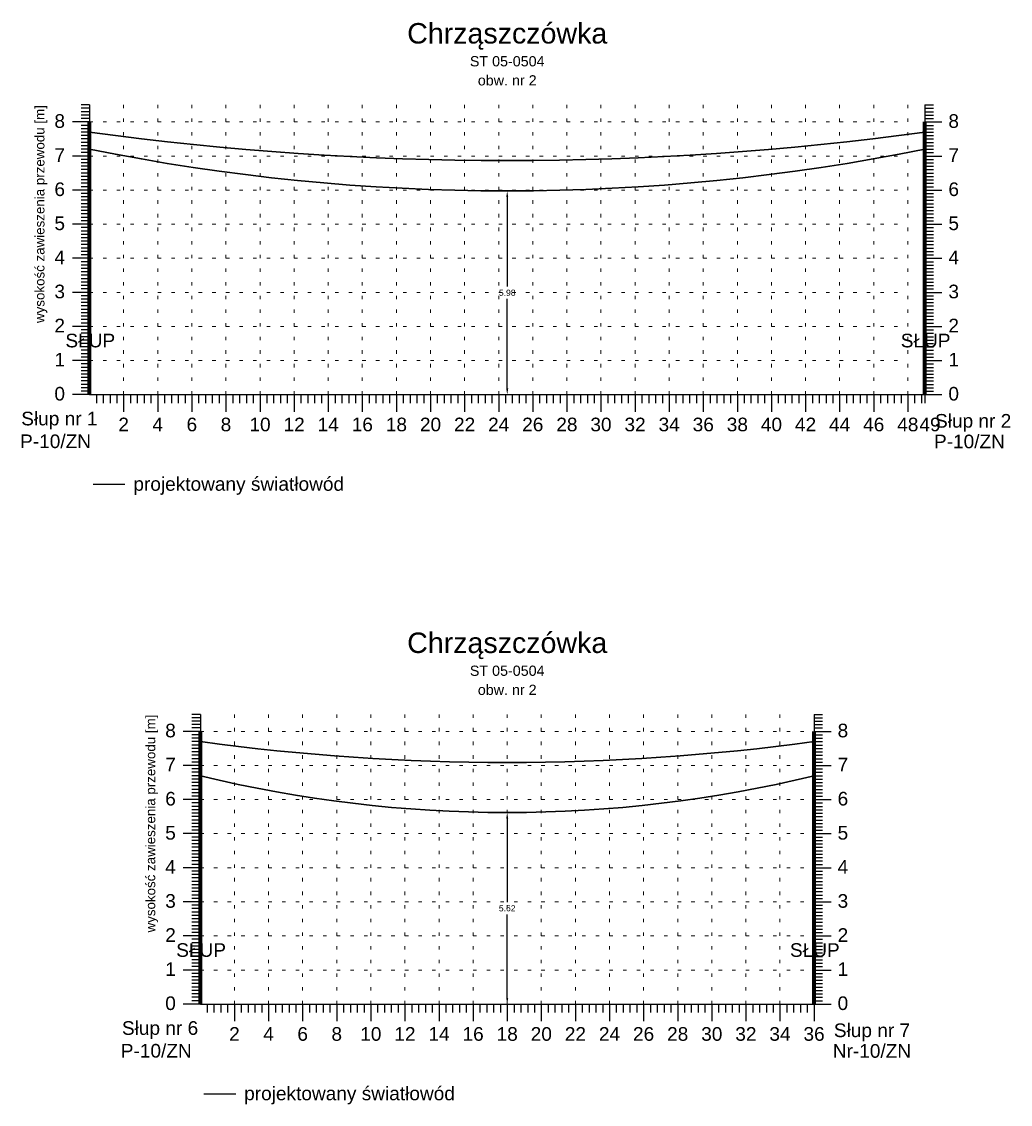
# Model space of a CAD drawing. Header units: inches. Extents: x -871 to 330, y 1326 to 1364.
# Drawn here: x -483.62 to -454.62, y 1331.3 to 1363.06 of the extents above; entities that cross this region are included whole.
import ezdxf
from ezdxf.enums import TextEntityAlignment as Align

# ---------------------------------------------------------------- set-up
doc = ezdxf.new("R2010")
doc.units = ezdxf.units.IN
doc.header["$MEASUREMENT"] = 0
doc.linetypes.add('ACAD_ISO07W100', pattern=[3, 0, -3])
doc.layers.add('ramka', color=7, linetype='Continuous', plot=False)
doc.styles.get("Standard").update_dxf_attribs({"font": 'arial.ttf'})
doc.dimstyles.get("Standard").update_dxf_attribs({"dimtxt": 0.25, "dimasz": 0.18, "dimexe": 0.18, "dimexo": 0.0625, "dimgap": -0.09, "dimtad": 0, "dimtih": 1, "dimtoh": 1, "dimzin": 0, "dimdsep": 46, "dimtxsty": 'Standard', "dimcen": 0.09, "dimadec": 0, "dimazin": 0, "dimtfac": 1, "dimtofl": 0, "dimtmove": 0, "dimatfit": 3, "dimfxl": 1, "dimtolj": 1, "dimtzin": 0, "dimarcsym": 0})

# ---------------------------------------------------------------- blocks, each defined once
blk = doc.blocks.new('*D9')
at = {"color": 0, "lineweight": -2}
for p, q in [((-469.374, 1357.914), (-469.374, 1355.286)), ((-469.319, 1358.094), (-469.194, 1358.094)), ((-469.374, 1352.298), (-469.374, 1354.926)), ((-469.469, 1352.118), (-469.194, 1352.118))]:
    blk.add_line(p, q, dxfattribs=at)
at = {"color": 0}
for points in [[(-469.344, 1357.914), (-469.404, 1357.914), (-469.374, 1358.094)], [(-469.344, 1352.298), (-469.404, 1352.298), (-469.374, 1352.118)]]:
    blk.add_solid(points, dxfattribs=at)
at = {"layer": 'Defpoints', "color": 0}
for p in [(-469.382, 1358.094), (-469.532, 1352.118), (-469.374, 1352.118)]:
    blk.add_point(p, dxfattribs=at)
at = {"color": 0, "lineweight": 25, "insert": (-469.374, 1355.106), "char_height": 0.18, "attachment_point": 5}
blk.add_mtext('\\A1;5.98', dxfattribs=at)
blk = doc.blocks.new('*D10')
at = {"color": 0, "lineweight": -2}
for p, q in [((-469.319, 1339.858), (-469.194, 1339.858)), ((-469.374, 1339.678), (-469.374, 1337.228)), ((-469.374, 1334.418), (-469.374, 1336.868)), ((-469.469, 1334.238), (-469.194, 1334.238))]:
    blk.add_line(p, q, dxfattribs=at)
at = {"color": 0}
for points in [[(-469.344, 1339.678), (-469.404, 1339.678), (-469.374, 1339.858)], [(-469.344, 1334.418), (-469.404, 1334.418), (-469.374, 1334.238)]]:
    blk.add_solid(points, dxfattribs=at)
at = {"layer": 'Defpoints', "color": 0}
for p in [(-469.382, 1339.858), (-469.532, 1334.238), (-469.374, 1334.238)]:
    blk.add_point(p, dxfattribs=at)
at = {"color": 0, "lineweight": 25, "insert": (-469.374, 1337.048), "char_height": 0.18, "attachment_point": 5}
blk.add_mtext('\\A1;5.62', dxfattribs=at)

msp = doc.modelspace()

# ---------------------------------------------------------------- linework, layer by layer
for p, q in [((-481.624, 1360.618), (-481.874, 1360.618)), ((-481.624, 1360.518), (-481.874, 1360.518)), ((-481.624, 1360.418), (-481.874, 1360.418)), ((-481.624, 1360.618), (-481.624, 1352.118)), ((-457.124, 1360.618), (-457.124, 1352.118)), ((-457.124, 1360.618), (-456.874, 1360.618)), ((-457.124, 1360.518), (-456.874, 1360.518)), ((-457.124, 1360.418), (-456.874, 1360.418)), ((-481.624, 1360.118), (-482.124, 1360.118)), ((-481.624, 1360.318), (-481.874, 1360.318)), ((-481.624, 1360.218), (-481.874, 1360.218)), ((-457.124, 1360.318), (-456.874, 1360.318)), ((-457.124, 1360.218), (-456.874, 1360.218)), ((-457.124, 1360.118), (-456.624, 1360.118)), ((-481.624, 1360.018), (-481.874, 1360.018)), ((-481.624, 1359.918), (-481.874, 1359.918)), ((-481.624, 1359.818), (-481.874, 1359.818)), ((-457.124, 1360.018), (-456.874, 1360.018)), ((-457.124, 1359.918), (-456.874, 1359.918)), ((-457.124, 1359.818), (-456.874, 1359.818)), ((-481.624, 1359.718), (-481.874, 1359.718)), ((-481.624, 1359.618), (-481.874, 1359.618)), ((-481.624, 1359.518), (-481.874, 1359.518)), ((-457.124, 1359.718), (-456.874, 1359.718)), ((-457.124, 1359.618), (-456.874, 1359.618)), ((-457.124, 1359.518), (-456.874, 1359.518)), ((-481.624, 1359.418), (-481.874, 1359.418)), ((-481.624, 1359.318), (-481.874, 1359.318)), ((-481.624, 1359.218), (-481.874, 1359.218)), ((-457.124, 1359.418), (-456.874, 1359.418)), ((-457.124, 1359.318), (-456.874, 1359.318)), ((-457.124, 1359.218), (-456.874, 1359.218)), ((-481.624, 1359.118), (-482.124, 1359.118)), ((-481.624, 1359.018), (-481.874, 1359.018)), ((-481.624, 1358.918), (-481.874, 1358.918)), ((-481.624, 1358.818), (-481.874, 1358.818)), ((-457.124, 1359.118), (-456.624, 1359.118)), ((-457.124, 1359.018), (-456.874, 1359.018)), ((-457.124, 1358.918), (-456.874, 1358.918)), ((-457.124, 1358.818), (-456.874, 1358.818)), ((-481.624, 1358.718), (-481.874, 1358.718)), ((-481.624, 1358.618), (-481.874, 1358.618)), ((-481.624, 1358.518), (-481.874, 1358.518)), ((-457.124, 1358.718), (-456.874, 1358.718)), ((-457.124, 1358.618), (-456.874, 1358.618)), ((-457.124, 1358.518), (-456.874, 1358.518)), ((-481.624, 1358.418), (-481.874, 1358.418)), ((-481.624, 1358.318), (-481.874, 1358.318)), ((-481.624, 1358.218), (-481.874, 1358.218)), ((-457.124, 1358.418), (-456.874, 1358.418)), ((-457.124, 1358.318), (-456.874, 1358.318)), ((-457.124, 1358.218), (-456.874, 1358.218)), ((-481.624, 1358.118), (-482.124, 1358.118)), ((-481.624, 1358.018), (-481.874, 1358.018)), ((-481.624, 1357.918), (-481.874, 1357.918)), ((-457.124, 1358.118), (-456.624, 1358.118)), ((-457.124, 1358.018), (-456.874, 1358.018)), ((-457.124, 1357.918), (-456.874, 1357.918)), ((-481.624, 1357.818), (-481.874, 1357.818)), ((-481.624, 1357.718), (-481.874, 1357.718)), ((-481.624, 1357.618), (-481.874, 1357.618)), ((-457.124, 1357.818), (-456.874, 1357.818)), ((-457.124, 1357.718), (-456.874, 1357.718)), ((-457.124, 1357.618), (-456.874, 1357.618)), ((-481.624, 1357.518), (-481.874, 1357.518)), ((-481.624, 1357.418), (-481.874, 1357.418)), ((-481.624, 1357.318), (-481.874, 1357.318)), ((-457.124, 1357.518), (-456.874, 1357.518)), ((-457.124, 1357.418), (-456.874, 1357.418)), ((-457.124, 1357.318), (-456.874, 1357.318)), ((-481.624, 1357.118), (-482.124, 1357.118)), ((-481.624, 1357.218), (-481.874, 1357.218)), ((-481.624, 1357.018), (-481.874, 1357.018)), ((-481.624, 1356.918), (-481.874, 1356.918)), ((-457.124, 1357.218), (-456.874, 1357.218)), ((-457.124, 1357.118), (-456.624, 1357.118)), ((-457.124, 1357.018), (-456.874, 1357.018)), ((-457.124, 1356.918), (-456.874, 1356.918)), ((-481.624, 1356.818), (-481.874, 1356.818)), ((-481.624, 1356.718), (-481.874, 1356.718)), ((-481.624, 1356.618), (-481.874, 1356.618)), ((-457.124, 1356.818), (-456.874, 1356.818)), ((-457.124, 1356.718), (-456.874, 1356.718)), ((-457.124, 1356.618), (-456.874, 1356.618)), ((-481.624, 1356.518), (-481.874, 1356.518)), ((-481.624, 1356.418), (-481.874, 1356.418)), ((-481.624, 1356.318), (-481.874, 1356.318)), ((-457.124, 1356.518), (-456.874, 1356.518)), ((-457.124, 1356.418), (-456.874, 1356.418)), ((-457.124, 1356.318), (-456.874, 1356.318)), ((-481.624, 1356.118), (-482.124, 1356.118)), ((-481.624, 1356.218), (-481.874, 1356.218)), ((-481.624, 1356.018), (-481.874, 1356.018)), ((-457.124, 1356.218), (-456.874, 1356.218)), ((-457.124, 1356.118), (-456.624, 1356.118)), ((-457.124, 1356.018), (-456.874, 1356.018)), ((-481.624, 1355.918), (-481.874, 1355.918)), ((-481.624, 1355.818), (-481.874, 1355.818)), ((-481.624, 1355.718), (-481.874, 1355.718)), ((-457.124, 1355.918), (-456.874, 1355.918)), ((-457.124, 1355.818), (-456.874, 1355.818)), ((-457.124, 1355.718), (-456.874, 1355.718)), ((-481.624, 1355.618), (-481.874, 1355.618)), ((-481.624, 1355.518), (-481.874, 1355.518)), ((-481.624, 1355.418), (-481.874, 1355.418)), ((-457.124, 1355.618), (-456.874, 1355.618)), ((-457.124, 1355.518), (-456.874, 1355.518)), ((-457.124, 1355.418), (-456.874, 1355.418)), ((-481.624, 1355.118), (-482.124, 1355.118)), ((-481.624, 1355.318), (-481.874, 1355.318)), ((-481.624, 1355.218), (-481.874, 1355.218)), ((-481.624, 1355.018), (-481.874, 1355.018)), ((-457.124, 1355.318), (-456.874, 1355.318)), ((-457.124, 1355.218), (-456.874, 1355.218)), ((-457.124, 1355.118), (-456.624, 1355.118)), ((-457.124, 1355.018), (-456.874, 1355.018)), ((-481.624, 1354.918), (-481.874, 1354.918)), ((-481.624, 1354.818), (-481.874, 1354.818)), ((-481.624, 1354.718), (-481.874, 1354.718)), ((-457.124, 1354.918), (-456.874, 1354.918)), ((-457.124, 1354.818), (-456.874, 1354.818)), ((-457.124, 1354.718), (-456.874, 1354.718)), ((-481.624, 1354.618), (-481.874, 1354.618)), ((-481.624, 1354.518), (-481.874, 1354.518)), ((-481.624, 1354.418), (-481.874, 1354.418)), ((-457.124, 1354.618), (-456.874, 1354.618)), ((-457.124, 1354.518), (-456.874, 1354.518)), ((-457.124, 1354.418), (-456.874, 1354.418)), ((-481.624, 1354.118), (-482.124, 1354.118)), ((-481.624, 1354.318), (-481.874, 1354.318)), ((-481.624, 1354.218), (-481.874, 1354.218)), ((-457.124, 1354.318), (-456.874, 1354.318)), ((-457.124, 1354.218), (-456.874, 1354.218)), ((-457.124, 1354.118), (-456.624, 1354.118)), ((-481.624, 1354.018), (-481.874, 1354.018)), ((-481.624, 1353.918), (-481.874, 1353.918)), ((-481.624, 1353.818), (-481.874, 1353.818)), ((-457.124, 1354.018), (-456.874, 1354.018)), ((-457.124, 1353.918), (-456.874, 1353.918)), ((-457.124, 1353.818), (-456.874, 1353.818)), ((-481.624, 1353.718), (-481.874, 1353.718)), ((-481.624, 1353.618), (-481.874, 1353.618)), ((-481.624, 1353.518), (-481.874, 1353.518)), ((-481.624, 1353.418), (-481.874, 1353.418)), ((-457.124, 1353.718), (-456.874, 1353.718)), ((-457.124, 1353.618), (-456.874, 1353.618)), ((-457.124, 1353.518), (-456.874, 1353.518)), ((-457.124, 1353.418), (-456.874, 1353.418)), ((-481.624, 1353.118), (-482.124, 1353.118)), ((-481.624, 1353.318), (-481.874, 1353.318)), ((-481.624, 1353.218), (-481.874, 1353.218)), ((-457.124, 1353.318), (-456.874, 1353.318)), ((-457.124, 1353.218), (-456.874, 1353.218)), ((-457.124, 1353.118), (-456.624, 1353.118)), ((-481.624, 1353.018), (-481.874, 1353.018)), ((-481.624, 1352.918), (-481.874, 1352.918)), ((-481.624, 1352.818), (-481.874, 1352.818)), ((-457.124, 1353.018), (-456.874, 1353.018)), ((-457.124, 1352.918), (-456.874, 1352.918)), ((-457.124, 1352.818), (-456.874, 1352.818)), ((-481.624, 1352.718), (-481.874, 1352.718)), ((-481.624, 1352.618), (-481.874, 1352.618)), ((-481.624, 1352.518), (-481.874, 1352.518)), ((-457.124, 1352.718), (-456.874, 1352.718)), ((-457.124, 1352.618), (-456.874, 1352.618)), ((-457.124, 1352.518), (-456.874, 1352.518)), ((-481.624, 1352.418), (-481.874, 1352.418)), ((-481.624, 1352.318), (-481.874, 1352.318)), ((-481.624, 1352.218), (-481.874, 1352.218)), ((-457.124, 1352.418), (-456.874, 1352.418)), ((-457.124, 1352.318), (-456.874, 1352.318)), ((-457.124, 1352.218), (-456.874, 1352.218)), ((-481.624, 1352.118), (-482.124, 1352.118)), ((-481.624, 1352.118), (-457.124, 1352.118)), ((-481.424, 1352.118), (-481.424, 1351.868)), ((-481.224, 1352.118), (-481.224, 1351.868)), ((-481.024, 1352.118), (-481.024, 1351.868)), ((-480.824, 1352.118), (-480.824, 1351.868)), ((-480.624, 1352.118), (-480.624, 1351.618)), ((-480.424, 1352.118), (-480.424, 1351.868)), ((-480.224, 1352.118), (-480.224, 1351.868)), ((-480.024, 1352.118), (-480.024, 1351.868)), ((-479.824, 1352.118), (-479.824, 1351.868)), ((-479.624, 1352.118), (-479.624, 1351.618)), ((-479.424, 1352.118), (-479.424, 1351.868)), ((-479.224, 1352.118), (-479.224, 1351.868)), ((-479.024, 1352.118), (-479.024, 1351.868)), ((-478.824, 1352.118), (-478.824, 1351.868)), ((-478.624, 1352.118), (-478.624, 1351.618)), ((-478.424, 1352.118), (-478.424, 1351.868)), ((-478.224, 1352.118), (-478.224, 1351.868)), ((-478.024, 1352.118), (-478.024, 1351.868)), ((-477.824, 1352.118), (-477.824, 1351.868)), ((-477.624, 1352.118), (-477.624, 1351.618)), ((-477.424, 1352.118), (-477.424, 1351.868)), ((-477.224, 1352.118), (-477.224, 1351.868)), ((-477.024, 1352.118), (-477.024, 1351.868)), ((-476.824, 1352.118), (-476.824, 1351.868)), ((-476.624, 1352.118), (-476.624, 1351.618)), ((-476.424, 1352.118), (-476.424, 1351.868)), ((-476.224, 1352.118), (-476.224, 1351.868)), ((-476.024, 1352.118), (-476.024, 1351.868)), ((-475.824, 1352.118), (-475.824, 1351.868)), ((-475.624, 1352.118), (-475.624, 1351.618)), ((-475.424, 1352.118), (-475.424, 1351.868)), ((-475.224, 1352.118), (-475.224, 1351.868)), ((-475.024, 1352.118), (-475.024, 1351.868)), ((-474.824, 1352.118), (-474.824, 1351.868)), ((-474.624, 1352.118), (-474.624, 1351.618)), ((-474.424, 1352.118), (-474.424, 1351.868)), ((-474.224, 1352.118), (-474.224, 1351.868)), ((-474.024, 1352.118), (-474.024, 1351.868)), ((-473.824, 1352.118), (-473.824, 1351.868)), ((-473.624, 1352.118), (-473.624, 1351.618)), ((-473.424, 1352.118), (-473.424, 1351.868)), ((-473.224, 1352.118), (-473.224, 1351.868)), ((-473.024, 1352.118), (-473.024, 1351.868)), ((-472.824, 1352.118), (-472.824, 1351.868)), ((-472.624, 1352.118), (-472.624, 1351.618)), ((-472.424, 1352.118), (-472.424, 1351.868)), ((-472.224, 1352.118), (-472.224, 1351.868)), ((-472.024, 1352.118), (-472.024, 1351.868)), ((-471.824, 1352.118), (-471.824, 1351.868)), ((-471.624, 1352.118), (-471.624, 1351.618)), ((-471.424, 1352.118), (-471.424, 1351.868)), ((-471.224, 1352.118), (-471.224, 1351.868)), ((-471.024, 1352.118), (-471.024, 1351.868)), ((-470.824, 1352.118), (-470.824, 1351.868)), ((-470.624, 1352.118), (-470.624, 1351.618)), ((-470.424, 1352.118), (-470.424, 1351.868)), ((-470.224, 1352.118), (-470.224, 1351.868)), ((-470.024, 1352.118), (-470.024, 1351.868)), ((-469.824, 1352.118), (-469.824, 1351.868)), ((-469.624, 1352.118), (-469.624, 1351.618)), ((-469.424, 1352.118), (-469.424, 1351.868)), ((-469.224, 1352.118), (-469.224, 1351.868)), ((-469.024, 1352.118), (-469.024, 1351.868)), ((-468.824, 1352.118), (-468.824, 1351.868)), ((-468.624, 1352.118), (-468.624, 1351.618)), ((-468.424, 1352.118), (-468.424, 1351.868)), ((-468.224, 1352.118), (-468.224, 1351.868)), ((-468.024, 1352.118), (-468.024, 1351.868)), ((-467.824, 1352.118), (-467.824, 1351.868)), ((-467.624, 1352.118), (-467.624, 1351.618)), ((-467.424, 1352.118), (-467.424, 1351.868)), ((-467.224, 1352.118), (-467.224, 1351.868)), ((-467.024, 1352.118), (-467.024, 1351.868)), ((-466.824, 1352.118), (-466.824, 1351.868)), ((-466.624, 1352.118), (-466.624, 1351.618)), ((-466.424, 1352.118), (-466.424, 1351.868)), ((-466.224, 1352.118), (-466.224, 1351.868)), ((-466.024, 1352.118), (-466.024, 1351.868)), ((-465.824, 1352.118), (-465.824, 1351.868)), ((-465.624, 1352.118), (-465.624, 1351.618)), ((-465.424, 1352.118), (-465.424, 1351.868)), ((-465.224, 1352.118), (-465.224, 1351.868)), ((-465.024, 1352.118), (-465.024, 1351.868)), ((-464.824, 1352.118), (-464.824, 1351.868)), ((-464.624, 1352.118), (-464.624, 1351.618)), ((-464.424, 1352.118), (-464.424, 1351.868)), ((-464.224, 1352.118), (-464.224, 1351.868)), ((-464.024, 1352.118), (-464.024, 1351.868)), ((-463.824, 1352.118), (-463.824, 1351.868)), ((-463.624, 1352.118), (-463.624, 1351.618)), ((-463.424, 1352.118), (-463.424, 1351.868)), ((-463.224, 1352.118), (-463.224, 1351.868)), ((-463.024, 1352.118), (-463.024, 1351.868)), ((-462.824, 1352.118), (-462.824, 1351.868)), ((-462.624, 1352.118), (-462.624, 1351.618)), ((-462.424, 1352.118), (-462.424, 1351.868)), ((-462.224, 1352.118), (-462.224, 1351.868)), ((-462.024, 1352.118), (-462.024, 1351.868)), ((-461.824, 1352.118), (-461.824, 1351.868)), ((-461.624, 1352.118), (-461.624, 1351.618)), ((-461.424, 1352.118), (-461.424, 1351.868)), ((-461.224, 1352.118), (-461.224, 1351.868)), ((-461.024, 1352.118), (-461.024, 1351.868)), ((-460.824, 1352.118), (-460.824, 1351.868)), ((-460.624, 1352.118), (-460.624, 1351.618)), ((-460.424, 1352.118), (-460.424, 1351.868)), ((-460.224, 1352.118), (-460.224, 1351.868)), ((-460.024, 1352.118), (-460.024, 1351.868)), ((-459.824, 1352.118), (-459.824, 1351.868)), ((-459.624, 1352.118), (-459.624, 1351.618)), ((-459.424, 1352.118), (-459.424, 1351.868)), ((-459.224, 1352.118), (-459.224, 1351.868)), ((-459.024, 1352.118), (-459.024, 1351.868)), ((-458.824, 1352.118), (-458.824, 1351.868)), ((-458.624, 1352.118), (-458.624, 1351.618)), ((-458.424, 1352.118), (-458.424, 1351.868)), ((-458.224, 1352.118), (-458.224, 1351.868)), ((-458.024, 1352.118), (-458.024, 1351.868)), ((-457.824, 1352.118), (-457.824, 1351.868)), ((-457.624, 1352.118), (-457.624, 1351.618)), ((-457.424, 1352.118), (-457.424, 1351.868)), ((-457.224, 1352.118), (-457.224, 1351.868)), ((-457.124, 1352.118), (-456.624, 1352.118)), ((-457.124, 1352.118), (-457.124, 1351.868)), ((-478.374, 1342.738), (-478.624, 1342.738)), ((-478.374, 1342.638), (-478.624, 1342.638)), ((-478.374, 1342.738), (-478.374, 1334.238)), ((-460.374, 1342.738), (-460.374, 1334.238)), ((-460.374, 1342.738), (-460.124, 1342.738)), ((-460.374, 1342.638), (-460.124, 1342.638)), ((-478.374, 1342.538), (-478.624, 1342.538)), ((-478.374, 1342.438), (-478.624, 1342.438)), ((-478.374, 1342.338), (-478.624, 1342.338)), ((-460.374, 1342.538), (-460.124, 1342.538)), ((-460.374, 1342.438), (-460.124, 1342.438)), ((-460.374, 1342.338), (-460.124, 1342.338)), ((-478.374, 1342.238), (-478.874, 1342.238)), ((-478.374, 1342.138), (-478.624, 1342.138)), ((-478.374, 1342.038), (-478.624, 1342.038)), ((-460.374, 1342.238), (-459.874, 1342.238)), ((-460.374, 1342.138), (-460.124, 1342.138)), ((-460.374, 1342.038), (-460.124, 1342.038)), ((-478.374, 1341.938), (-478.624, 1341.938)), ((-478.374, 1341.838), (-478.624, 1341.838)), ((-478.374, 1341.738), (-478.624, 1341.738)), ((-460.374, 1341.938), (-460.124, 1341.938)), ((-460.374, 1341.838), (-460.124, 1341.838)), ((-460.374, 1341.738), (-460.124, 1341.738)), ((-478.374, 1341.638), (-478.624, 1341.638)), ((-478.374, 1341.538), (-478.624, 1341.538)), ((-478.374, 1341.438), (-478.624, 1341.438)), ((-460.374, 1341.638), (-460.124, 1341.638)), ((-460.374, 1341.538), (-460.124, 1341.538)), ((-460.374, 1341.438), (-460.124, 1341.438)), ((-478.374, 1341.238), (-478.874, 1341.238)), ((-478.374, 1341.338), (-478.624, 1341.338)), ((-478.374, 1341.138), (-478.624, 1341.138)), ((-478.374, 1341.038), (-478.624, 1341.038)), ((-460.374, 1341.338), (-460.124, 1341.338)), ((-460.374, 1341.238), (-459.874, 1341.238)), ((-460.374, 1341.138), (-460.124, 1341.138)), ((-460.374, 1341.038), (-460.124, 1341.038)), ((-478.374, 1340.938), (-478.624, 1340.938)), ((-478.374, 1340.838), (-478.624, 1340.838)), ((-478.374, 1340.738), (-478.624, 1340.738)), ((-460.374, 1340.938), (-460.124, 1340.938)), ((-460.374, 1340.838), (-460.124, 1340.838)), ((-460.374, 1340.738), (-460.124, 1340.738)), ((-478.374, 1340.638), (-478.624, 1340.638)), ((-478.374, 1340.538), (-478.624, 1340.538)), ((-478.374, 1340.438), (-478.624, 1340.438)), ((-460.374, 1340.638), (-460.124, 1340.638)), ((-460.374, 1340.538), (-460.124, 1340.538)), ((-460.374, 1340.438), (-460.124, 1340.438)), ((-478.374, 1340.238), (-478.874, 1340.238)), ((-478.374, 1340.338), (-478.624, 1340.338)), ((-478.374, 1340.138), (-478.624, 1340.138)), ((-460.374, 1340.338), (-460.124, 1340.338)), ((-460.374, 1340.238), (-459.874, 1340.238)), ((-460.374, 1340.138), (-460.124, 1340.138)), ((-478.374, 1340.038), (-478.624, 1340.038)), ((-478.374, 1339.938), (-478.624, 1339.938)), ((-478.374, 1339.838), (-478.624, 1339.838)), ((-460.374, 1340.038), (-460.124, 1340.038)), ((-460.374, 1339.938), (-460.124, 1339.938)), ((-460.374, 1339.838), (-460.124, 1339.838)), ((-478.374, 1339.738), (-478.624, 1339.738)), ((-478.374, 1339.638), (-478.624, 1339.638)), ((-478.374, 1339.538), (-478.624, 1339.538)), ((-460.374, 1339.738), (-460.124, 1339.738)), ((-460.374, 1339.638), (-460.124, 1339.638)), ((-460.374, 1339.538), (-460.124, 1339.538)), ((-478.374, 1339.238), (-478.874, 1339.238)), ((-478.374, 1339.438), (-478.624, 1339.438)), ((-478.374, 1339.338), (-478.624, 1339.338)), ((-478.374, 1339.138), (-478.624, 1339.138)), ((-460.374, 1339.438), (-460.124, 1339.438)), ((-460.374, 1339.338), (-460.124, 1339.338)), ((-460.374, 1339.238), (-459.874, 1339.238)), ((-460.374, 1339.138), (-460.124, 1339.138)), ((-478.374, 1339.038), (-478.624, 1339.038)), ((-478.374, 1338.938), (-478.624, 1338.938)), ((-478.374, 1338.838), (-478.624, 1338.838)), ((-460.374, 1339.038), (-460.124, 1339.038)), ((-460.374, 1338.938), (-460.124, 1338.938)), ((-460.374, 1338.838), (-460.124, 1338.838)), ((-478.374, 1338.738), (-478.624, 1338.738)), ((-478.374, 1338.638), (-478.624, 1338.638)), ((-478.374, 1338.538), (-478.624, 1338.538)), ((-460.374, 1338.738), (-460.124, 1338.738)), ((-460.374, 1338.638), (-460.124, 1338.638)), ((-460.374, 1338.538), (-460.124, 1338.538)), ((-478.374, 1338.238), (-478.874, 1338.238)), ((-478.374, 1338.438), (-478.624, 1338.438)), ((-478.374, 1338.338), (-478.624, 1338.338)), ((-460.374, 1338.438), (-460.124, 1338.438)), ((-460.374, 1338.338), (-460.124, 1338.338)), ((-460.374, 1338.238), (-459.874, 1338.238)), ((-478.374, 1338.138), (-478.624, 1338.138)), ((-478.374, 1338.038), (-478.624, 1338.038)), ((-478.374, 1337.938), (-478.624, 1337.938)), ((-460.374, 1338.138), (-460.124, 1338.138)), ((-460.374, 1338.038), (-460.124, 1338.038)), ((-460.374, 1337.938), (-460.124, 1337.938)), ((-478.374, 1337.838), (-478.624, 1337.838)), ((-478.374, 1337.738), (-478.624, 1337.738)), ((-478.374, 1337.638), (-478.624, 1337.638)), ((-478.374, 1337.538), (-478.624, 1337.538)), ((-460.374, 1337.838), (-460.124, 1337.838)), ((-460.374, 1337.738), (-460.124, 1337.738)), ((-460.374, 1337.638), (-460.124, 1337.638)), ((-460.374, 1337.538), (-460.124, 1337.538)), ((-478.374, 1337.238), (-478.874, 1337.238)), ((-478.374, 1337.438), (-478.624, 1337.438)), ((-478.374, 1337.338), (-478.624, 1337.338)), ((-460.374, 1337.438), (-460.124, 1337.438)), ((-460.374, 1337.338), (-460.124, 1337.338)), ((-460.374, 1337.238), (-459.874, 1337.238)), ((-478.374, 1337.138), (-478.624, 1337.138)), ((-478.374, 1337.038), (-478.624, 1337.038)), ((-478.374, 1336.938), (-478.624, 1336.938)), ((-460.374, 1337.138), (-460.124, 1337.138)), ((-460.374, 1337.038), (-460.124, 1337.038)), ((-460.374, 1336.938), (-460.124, 1336.938)), ((-478.374, 1336.838), (-478.624, 1336.838)), ((-478.374, 1336.738), (-478.624, 1336.738)), ((-478.374, 1336.638), (-478.624, 1336.638)), ((-460.374, 1336.838), (-460.124, 1336.838)), ((-460.374, 1336.738), (-460.124, 1336.738)), ((-460.374, 1336.638), (-460.124, 1336.638)), ((-478.374, 1336.538), (-478.624, 1336.538)), ((-478.374, 1336.438), (-478.624, 1336.438)), ((-478.374, 1336.338), (-478.624, 1336.338)), ((-460.374, 1336.538), (-460.124, 1336.538)), ((-460.374, 1336.438), (-460.124, 1336.438)), ((-460.374, 1336.338), (-460.124, 1336.338)), ((-478.374, 1336.238), (-478.874, 1336.238)), ((-478.374, 1336.138), (-478.624, 1336.138)), ((-478.374, 1336.038), (-478.624, 1336.038)), ((-460.374, 1336.238), (-459.874, 1336.238)), ((-460.374, 1336.138), (-460.124, 1336.138)), ((-460.374, 1336.038), (-460.124, 1336.038)), ((-478.374, 1335.938), (-478.624, 1335.938)), ((-478.374, 1335.838), (-478.624, 1335.838)), ((-478.374, 1335.738), (-478.624, 1335.738)), ((-478.374, 1335.638), (-478.624, 1335.638)), ((-460.374, 1335.938), (-460.124, 1335.938)), ((-460.374, 1335.838), (-460.124, 1335.838)), ((-460.374, 1335.738), (-460.124, 1335.738)), ((-460.374, 1335.638), (-460.124, 1335.638)), ((-478.374, 1335.538), (-478.624, 1335.538)), ((-478.374, 1335.438), (-478.624, 1335.438)), ((-478.374, 1335.338), (-478.624, 1335.338)), ((-460.374, 1335.538), (-460.124, 1335.538)), ((-460.374, 1335.438), (-460.124, 1335.438)), ((-460.374, 1335.338), (-460.124, 1335.338)), ((-478.374, 1335.238), (-478.874, 1335.238)), ((-478.374, 1335.138), (-478.624, 1335.138)), ((-478.374, 1335.038), (-478.624, 1335.038)), ((-460.374, 1335.238), (-459.874, 1335.238)), ((-460.374, 1335.138), (-460.124, 1335.138)), ((-460.374, 1335.038), (-460.124, 1335.038)), ((-478.374, 1334.938), (-478.624, 1334.938)), ((-478.374, 1334.838), (-478.624, 1334.838)), ((-478.374, 1334.738), (-478.624, 1334.738)), ((-460.374, 1334.938), (-460.124, 1334.938)), ((-460.374, 1334.838), (-460.124, 1334.838)), ((-460.374, 1334.738), (-460.124, 1334.738)), ((-478.374, 1334.638), (-478.624, 1334.638)), ((-478.374, 1334.538), (-478.624, 1334.538)), ((-478.374, 1334.438), (-478.624, 1334.438)), ((-460.374, 1334.638), (-460.124, 1334.638)), ((-460.374, 1334.538), (-460.124, 1334.538)), ((-460.374, 1334.438), (-460.124, 1334.438)), ((-478.374, 1334.238), (-478.874, 1334.238)), ((-478.374, 1334.338), (-478.624, 1334.338)), ((-478.374, 1334.238), (-460.374, 1334.238)), ((-478.174, 1334.238), (-478.174, 1333.988)), ((-477.974, 1334.238), (-477.974, 1333.988)), ((-477.774, 1334.238), (-477.774, 1333.988)), ((-477.574, 1334.238), (-477.574, 1333.988)), ((-477.374, 1334.238), (-477.374, 1333.738)), ((-477.174, 1334.238), (-477.174, 1333.988)), ((-476.974, 1334.238), (-476.974, 1333.988)), ((-476.774, 1334.238), (-476.774, 1333.988)), ((-476.574, 1334.238), (-476.574, 1333.988)), ((-476.374, 1334.238), (-476.374, 1333.738)), ((-476.174, 1334.238), (-476.174, 1333.988)), ((-475.974, 1334.238), (-475.974, 1333.988)), ((-475.774, 1334.238), (-475.774, 1333.988)), ((-475.574, 1334.238), (-475.574, 1333.988)), ((-475.374, 1334.238), (-475.374, 1333.738)), ((-475.174, 1334.238), (-475.174, 1333.988)), ((-474.974, 1334.238), (-474.974, 1333.988)), ((-474.774, 1334.238), (-474.774, 1333.988)), ((-474.574, 1334.238), (-474.574, 1333.988)), ((-474.374, 1334.238), (-474.374, 1333.738)), ((-474.174, 1334.238), (-474.174, 1333.988)), ((-473.974, 1334.238), (-473.974, 1333.988)), ((-473.774, 1334.238), (-473.774, 1333.988)), ((-473.574, 1334.238), (-473.574, 1333.988)), ((-473.374, 1334.238), (-473.374, 1333.738)), ((-473.174, 1334.238), (-473.174, 1333.988)), ((-472.974, 1334.238), (-472.974, 1333.988)), ((-472.774, 1334.238), (-472.774, 1333.988)), ((-472.574, 1334.238), (-472.574, 1333.988)), ((-472.374, 1334.238), (-472.374, 1333.738)), ((-472.174, 1334.238), (-472.174, 1333.988)), ((-471.974, 1334.238), (-471.974, 1333.988)), ((-471.774, 1334.238), (-471.774, 1333.988)), ((-471.574, 1334.238), (-471.574, 1333.988)), ((-471.374, 1334.238), (-471.374, 1333.738)), ((-471.174, 1334.238), (-471.174, 1333.988)), ((-470.974, 1334.238), (-470.974, 1333.988)), ((-470.774, 1334.238), (-470.774, 1333.988)), ((-470.574, 1334.238), (-470.574, 1333.988)), ((-470.374, 1334.238), (-470.374, 1333.738)), ((-470.174, 1334.238), (-470.174, 1333.988)), ((-469.974, 1334.238), (-469.974, 1333.988)), ((-469.774, 1334.238), (-469.774, 1333.988)), ((-469.574, 1334.238), (-469.574, 1333.988)), ((-469.374, 1334.238), (-469.374, 1333.738)), ((-469.174, 1334.238), (-469.174, 1333.988)), ((-468.974, 1334.238), (-468.974, 1333.988)), ((-468.774, 1334.238), (-468.774, 1333.988)), ((-468.574, 1334.238), (-468.574, 1333.988)), ((-468.374, 1334.238), (-468.374, 1333.738)), ((-468.174, 1334.238), (-468.174, 1333.988)), ((-467.974, 1334.238), (-467.974, 1333.988)), ((-467.774, 1334.238), (-467.774, 1333.988)), ((-467.574, 1334.238), (-467.574, 1333.988)), ((-467.374, 1334.238), (-467.374, 1333.738)), ((-467.174, 1334.238), (-467.174, 1333.988)), ((-466.974, 1334.238), (-466.974, 1333.988)), ((-466.774, 1334.238), (-466.774, 1333.988)), ((-466.574, 1334.238), (-466.574, 1333.988)), ((-466.374, 1334.238), (-466.374, 1333.738)), ((-466.174, 1334.238), (-466.174, 1333.988)), ((-465.974, 1334.238), (-465.974, 1333.988)), ((-465.774, 1334.238), (-465.774, 1333.988)), ((-465.574, 1334.238), (-465.574, 1333.988)), ((-465.374, 1334.238), (-465.374, 1333.738)), ((-465.174, 1334.238), (-465.174, 1333.988)), ((-464.974, 1334.238), (-464.974, 1333.988)), ((-464.774, 1334.238), (-464.774, 1333.988)), ((-464.574, 1334.238), (-464.574, 1333.988)), ((-464.374, 1334.238), (-464.374, 1333.738)), ((-464.174, 1334.238), (-464.174, 1333.988)), ((-463.974, 1334.238), (-463.974, 1333.988)), ((-463.774, 1334.238), (-463.774, 1333.988)), ((-463.574, 1334.238), (-463.574, 1333.988)), ((-463.374, 1334.238), (-463.374, 1333.738)), ((-463.174, 1334.238), (-463.174, 1333.988)), ((-462.974, 1334.238), (-462.974, 1333.988)), ((-462.774, 1334.238), (-462.774, 1333.988)), ((-462.574, 1334.238), (-462.574, 1333.988)), ((-462.374, 1334.238), (-462.374, 1333.738)), ((-462.174, 1334.238), (-462.174, 1333.988)), ((-461.974, 1334.238), (-461.974, 1333.988)), ((-461.774, 1334.238), (-461.774, 1333.988)), ((-461.574, 1334.238), (-461.574, 1333.988)), ((-461.374, 1334.238), (-461.374, 1333.738)), ((-461.174, 1334.238), (-461.174, 1333.988)), ((-460.974, 1334.238), (-460.974, 1333.988)), ((-460.774, 1334.238), (-460.774, 1333.988)), ((-460.574, 1334.238), (-460.574, 1333.988)), ((-460.374, 1334.338), (-460.124, 1334.338)), ((-460.374, 1334.238), (-459.874, 1334.238)), ((-460.374, 1334.238), (-460.374, 1333.738))]:
    msp.add_line(p, q)
at = {"linetype": 'ACAD_ISO07W100', "lineweight": 15, "ltscale": 0.1}
for p, q in [((-480.624, 1352.118), (-480.624, 1360.618)), ((-479.624, 1352.118), (-479.624, 1360.618)), ((-478.624, 1352.118), (-478.624, 1360.618)), ((-477.624, 1352.118), (-477.624, 1360.618)), ((-476.624, 1352.118), (-476.624, 1360.618)), ((-475.624, 1352.118), (-475.624, 1360.618)), ((-474.624, 1352.118), (-474.624, 1360.618)), ((-473.624, 1352.118), (-473.624, 1360.618)), ((-472.624, 1352.118), (-472.624, 1360.618)), ((-471.624, 1352.118), (-471.624, 1360.618)), ((-470.624, 1352.118), (-470.624, 1360.618)), ((-469.624, 1352.118), (-469.624, 1360.618)), ((-468.624, 1352.118), (-468.624, 1360.618)), ((-467.624, 1352.118), (-467.624, 1360.618)), ((-466.624, 1352.118), (-466.624, 1360.618)), ((-465.624, 1352.118), (-465.624, 1360.618)), ((-464.624, 1352.118), (-464.624, 1360.618)), ((-463.624, 1352.118), (-463.624, 1360.618)), ((-462.624, 1352.118), (-462.624, 1360.618)), ((-461.624, 1352.118), (-461.624, 1360.618)), ((-460.624, 1352.118), (-460.624, 1360.618)), ((-459.624, 1352.118), (-459.624, 1360.618)), ((-458.624, 1352.118), (-458.624, 1360.618)), ((-457.624, 1352.118), (-457.624, 1360.618)), ((-457.124, 1352.118), (-457.124, 1360.618)), ((-481.624, 1360.118), (-457.624, 1360.118)), ((-481.624, 1359.118), (-457.624, 1359.118)), ((-481.624, 1358.118), (-457.624, 1358.118)), ((-481.624, 1357.118), (-457.624, 1357.118)), ((-481.624, 1356.118), (-457.624, 1356.118)), ((-481.624, 1355.118), (-457.624, 1355.118)), ((-481.624, 1354.118), (-457.624, 1354.118)), ((-481.624, 1353.118), (-457.624, 1353.118)), ((-481.624, 1352.118), (-457.624, 1352.118)), ((-477.374, 1334.238), (-477.374, 1342.738)), ((-476.374, 1334.238), (-476.374, 1342.738)), ((-475.374, 1334.238), (-475.374, 1342.738)), ((-474.374, 1334.238), (-474.374, 1342.738)), ((-473.374, 1334.238), (-473.374, 1342.738)), ((-472.374, 1334.238), (-472.374, 1342.738)), ((-471.374, 1334.238), (-471.374, 1342.738)), ((-470.374, 1334.238), (-470.374, 1342.738)), ((-469.374, 1334.238), (-469.374, 1342.738)), ((-468.374, 1334.238), (-468.374, 1342.738)), ((-467.374, 1334.238), (-467.374, 1342.738)), ((-466.374, 1334.238), (-466.374, 1342.738)), ((-465.374, 1334.238), (-465.374, 1342.738)), ((-464.374, 1334.238), (-464.374, 1342.738)), ((-463.374, 1334.238), (-463.374, 1342.738)), ((-462.374, 1334.238), (-462.374, 1342.738)), ((-461.374, 1334.238), (-461.374, 1342.738)), ((-460.374, 1334.238), (-460.374, 1342.738)), ((-478.374, 1342.238), (-460.374, 1342.238)), ((-478.374, 1341.238), (-460.374, 1341.238)), ((-478.374, 1340.238), (-460.374, 1340.238)), ((-478.374, 1339.238), (-460.374, 1339.238)), ((-478.374, 1338.238), (-460.374, 1338.238)), ((-478.374, 1337.238), (-460.374, 1337.238)), ((-478.374, 1336.238), (-460.374, 1336.238)), ((-478.374, 1335.238), (-460.374, 1335.238)), ((-478.374, 1334.238), (-460.374, 1334.238))]:
    msp.add_line(p, q, dxfattribs=at)
at = {"lineweight": 100}
for p, q in [((-481.624, 1352.118), (-481.624, 1360.118)), ((-457.124, 1352.118), (-457.124, 1360.118)), ((-478.374, 1334.238), (-478.374, 1342.238)), ((-460.374, 1334.238), (-460.374, 1342.238))]:
    msp.add_line(p, q, dxfattribs=at)
at = {"color": 3, "lineweight": 25}
for p, q in [((-481.519, 1349.488), (-480.588, 1349.488)), ((-478.269, 1331.608), (-477.338, 1331.608))]:
    msp.add_line(p, q, dxfattribs=at)
at = {"lineweight": 30}
for centre, radius, start, end in [((-469.374, 1449.802), 90.814, 262.24769, 277.75231), ((-469.374, 1408.026), 66.698, 262.2451, 277.7549)]:
    msp.add_arc(centre, radius, start, end, dxfattribs=at)
at = {"color": 3, "lineweight": 30}
for centre, radius, start, end in [((-469.374, 1420.016), 61.922, 258.58993, 281.41007), ((-469.374, 1377.898), 38.04, 256.3145, 283.6855)]:
    msp.add_arc(centre, radius, start, end, dxfattribs=at)
at = {"layer": 'ramka'}
for p, q in [((-481.624, 1352.118), (-469.374, 1352.118)), ((-478.374, 1334.238), (-469.374, 1334.238))]:
    msp.add_line(p, q, dxfattribs=at)

# ---------------------------------------------------------------- texts
for s, height, p in [('Chrząszczówka', 0.6, (-469.374, 1362.418)), ('ST 05-0504', 0.3, (-469.374, 1361.748)), ('obw. nr 2', 0.3, (-469.374, 1361.188)), ('2', 0.4, (-480.624, 1351.042)), ('4', 0.4, (-479.624, 1351.042)), ('6', 0.4, (-478.624, 1351.042)), ('8', 0.4, (-477.624, 1351.042)), ('10', 0.4, (-476.624, 1351.042)), ('12', 0.4, (-475.624, 1351.042)), ('14', 0.4, (-474.624, 1351.042)), ('16', 0.4, (-473.624, 1351.042)), ('18', 0.4, (-472.624, 1351.042)), ('20', 0.4, (-471.624, 1351.042)), ('22', 0.4, (-470.624, 1351.042)), ('24', 0.4, (-469.624, 1351.042)), ('26', 0.4, (-468.624, 1351.042)), ('28', 0.4, (-467.624, 1351.042)), ('30', 0.4, (-466.624, 1351.042)), ('32', 0.4, (-465.624, 1351.042)), ('34', 0.4, (-464.624, 1351.042)), ('36', 0.4, (-463.624, 1351.042)), ('38', 0.4, (-462.624, 1351.042)), ('40', 0.4, (-461.624, 1351.042)), ('42', 0.4, (-460.624, 1351.042)), ('44', 0.4, (-459.624, 1351.042)), ('46', 0.4, (-458.624, 1351.042)), ('48', 0.4, (-457.624, 1351.042)), ('49', 0.4, (-456.974, 1351.042)), ('Chrząszczówka', 0.6, (-469.374, 1344.538)), ('ST 05-0504', 0.3, (-469.374, 1343.868)), ('obw. nr 2', 0.3, (-469.374, 1343.308)), ('2', 0.4, (-477.374, 1333.162)), ('4', 0.4, (-476.374, 1333.162)), ('6', 0.4, (-475.374, 1333.162)), ('8', 0.4, (-474.374, 1333.162)), ('10', 0.4, (-473.374, 1333.162)), ('12', 0.4, (-472.374, 1333.162)), ('14', 0.4, (-471.374, 1333.162)), ('16', 0.4, (-470.374, 1333.162)), ('18', 0.4, (-469.374, 1333.162)), ('20', 0.4, (-468.374, 1333.162)), ('22', 0.4, (-467.374, 1333.162)), ('24', 0.4, (-466.374, 1333.162)), ('26', 0.4, (-465.374, 1333.162)), ('28', 0.4, (-464.374, 1333.162)), ('30', 0.4, (-463.374, 1333.162)), ('32', 0.4, (-462.374, 1333.162)), ('34', 0.4, (-461.374, 1333.162)), ('36', 0.4, (-460.374, 1333.162))]:
    msp.add_text(s, height=height).set_placement(p, align=Align.CENTER)
for s, p in [('8', (-482.344, 1359.944)), ('7', (-482.344, 1358.944)), ('6', (-482.344, 1357.944)), ('5', (-482.344, 1356.944)), ('4', (-482.344, 1355.944)), ('3', (-482.344, 1354.944)), ('2', (-482.344, 1353.944)), ('1', (-482.344, 1352.944)), ('0', (-482.344, 1351.944)), ('8', (-479.094, 1342.064)), ('7', (-479.094, 1341.064)), ('6', (-479.094, 1340.064)), ('5', (-479.094, 1339.064)), ('4', (-479.094, 1338.064)), ('3', (-479.094, 1337.064)), ('2', (-479.094, 1336.064)), ('1', (-479.094, 1335.064)), ('0', (-479.094, 1334.064))]:
    msp.add_text(s, height=0.4).set_placement(p, align=Align.RIGHT)
for s, p in [('8', (-456.434, 1359.944)), ('7', (-456.434, 1358.944)), ('6', (-456.434, 1357.944)), ('5', (-456.434, 1356.944)), ('4', (-456.434, 1355.944)), ('3', (-456.434, 1354.944)), ('2', (-456.434, 1353.944)), ('1', (-456.434, 1352.944)), ('0', (-456.434, 1351.944)), ('Słup nr 1', (-483.627, 1351.216)), ('Słup nr 2', (-456.826, 1351.149)), ('P-10/ZN', (-483.661, 1350.549)), ('P-10/ZN', (-456.857, 1350.544)), ('projektowany światłowód', (-480.339, 1349.298)), ('8', (-459.684, 1342.064)), ('7', (-459.684, 1341.064)), ('6', (-459.684, 1340.064)), ('5', (-459.684, 1339.064)), ('4', (-459.684, 1338.064)), ('3', (-459.684, 1337.064)), ('2', (-459.684, 1336.064)), ('1', (-459.684, 1335.064)), ('0', (-459.684, 1334.064)), ('Słup nr 6', (-480.674, 1333.336)), ('Słup nr 7', (-459.794, 1333.269)), ('P-10/ZN', (-480.708, 1332.669)), ('Nr-10/ZN', (-459.825, 1332.664)), ('projektowany światłowód', (-477.089, 1331.418))]:
    msp.add_text(s, height=0.4).set_placement(p)
at = {"char_height": 0.28, "width": 9.28, "attachment_point": 1, "rotation": 90}
for insert in [(-483.227, 1354.22), (-479.977, 1336.34)]:
    msp.add_mtext('wysokość zawieszenia przewodu [m]', dxfattribs=dict(at, insert=insert))
at = {"char_height": 0.4, "width": 1.537, "attachment_point": 1}
for insert in [(-482.332, 1353.904), (-457.832, 1353.904), (-479.082, 1336.024), (-461.082, 1336.024)]:
    msp.add_mtext('SŁUP', dxfattribs=dict(at, insert=insert))

# ---------------------------------------------------------------- dimensions: what is measured, and where the dimension line sits
at = {"lineweight": 25}
for base, p1, p2, text, picture, middle in [((-469.374, 1352.118), (-469.382, 1358.094), (-469.532, 1352.118), '5.98', '*D9', (-469.374, 1355.106)), ((-469.374, 1334.238), (-469.382, 1339.858), (-469.532, 1334.238), '5.62', '*D10', (-469.374, 1337.048))]:
    dim = msp.add_linear_dim(base=base, p1=p1, p2=p2, angle=90, text=text, dimstyle='Standard', dxfattribs=at)
    dim.commit()
    dim.dimension.update_dxf_attribs({"geometry": picture, "text_midpoint": middle})

doc.saveas('drawing.dxf')
